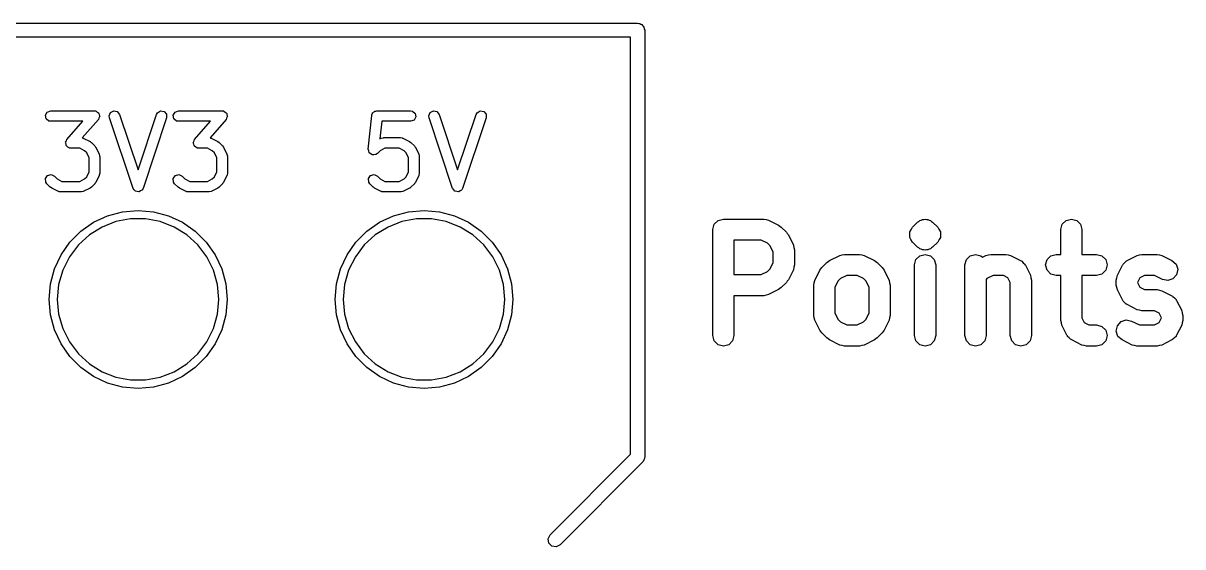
# Model space of a CAD drawing. Extents: x 9 to 342, y 7 to 196.
# Drawn here: x 242.96 to 259.38, y 185.88 to 193.29 of the extents above; entities that cross this region are included whole.
import ezdxf

# ---------------------------------------------------------------- set-up
doc = ezdxf.new("R2010")
doc.units = 0
doc.layers.add('BLACK', color=7, linetype='CONTINUOUS')

msp = doc.modelspace()

# ---------------------------------------------------------------- linework, layer by layer
at = {"layer": 'BLACK', "linetype": 'CONTINUOUS'}
for p, q in [((233.451, 193.292), (251.663, 193.292)), ((251.663, 193.292), (251.678, 193.288)), ((251.678, 193.288), (251.694, 193.288)), ((251.694, 193.288), (251.707, 193.278)), ((251.707, 193.278), (251.722, 193.273)), ((251.722, 193.273), (251.731, 193.26)), ((251.731, 193.26), (251.744, 193.251)), ((251.744, 193.251), (251.749, 193.236)), ((251.749, 193.236), (251.758, 193.223)), ((251.758, 193.223), (251.758, 193.207)), ((251.758, 193.207), (251.763, 193.192)), ((251.763, 193.192), (251.763, 187.147)), ((251.563, 193.092), (233.551, 193.092)), ((251.563, 187.189), (251.563, 193.092)), ((243.276, 191.991), (243.302, 192.035)), ((243.302, 192.035), (243.35, 192.053)), ((243.35, 192.053), (243.969, 192.053)), ((243.969, 192.053), (243.98, 192.051)), ((243.98, 192.051), (243.984, 192.051)), ((243.984, 192.051), (243.986, 192.05)), ((243.986, 192.05), (243.995, 192.048)), ((243.995, 192.048), (244.01, 192.035)), ((244.01, 192.035), (244.027, 192.025)), ((244.027, 192.025), (244.029, 192.019)), ((244.029, 192.019), (244.034, 192.015)), ((244.034, 192.015), (244.037, 191.995)), ((244.18, 191.98), (244.199, 192.027)), ((244.199, 192.027), (244.244, 192.052)), ((244.244, 192.052), (244.294, 192.041)), ((244.294, 192.041), (244.326, 192.001)), ((244.326, 192.001), (244.588, 191.215)), ((244.588, 191.215), (244.85, 192.001)), ((244.85, 192.001), (244.863, 192.024)), ((244.863, 192.024), (244.906, 192.051)), ((244.906, 192.051), (244.957, 192.044)), ((244.957, 192.044), (244.991, 192.005)), ((244.991, 192.005), (244.992, 191.954)), ((245.086, 191.991), (245.111, 192.035)), ((245.111, 192.035), (245.159, 192.053)), ((245.159, 192.053), (245.778, 192.053)), ((245.778, 192.053), (245.79, 192.051)), ((245.79, 192.051), (245.793, 192.051)), ((245.793, 192.051), (245.796, 192.05)), ((245.796, 192.05), (245.804, 192.048)), ((245.804, 192.048), (245.82, 192.035)), ((245.82, 192.035), (245.837, 192.025)), ((245.837, 192.025), (245.839, 192.019)), ((245.839, 192.019), (245.843, 192.015)), ((245.843, 192.015), (245.847, 191.995)), ((247.899, 191.993), (247.904, 192.01)), ((247.904, 192.01), (247.915, 192.021)), ((247.915, 192.021), (247.923, 192.035)), ((247.923, 192.035), (247.933, 192.039)), ((247.933, 192.039), (247.94, 192.046)), ((247.94, 192.046), (247.956, 192.047)), ((247.956, 192.047), (247.971, 192.053)), ((247.971, 192.053), (248.448, 192.053)), ((248.448, 192.053), (248.473, 192.048)), ((248.473, 192.048), (248.512, 192.015)), ((248.512, 192.015), (248.521, 191.965)), ((248.706, 191.98), (248.725, 192.027)), ((248.725, 192.027), (248.77, 192.052)), ((248.77, 192.052), (248.82, 192.041)), ((248.82, 192.041), (248.852, 192.001)), ((248.852, 192.001), (249.114, 191.215)), ((249.114, 191.215), (249.376, 192.001)), ((249.376, 192.001), (249.389, 192.024)), ((249.389, 192.024), (249.432, 192.051)), ((249.432, 192.051), (249.483, 192.044)), ((249.483, 192.044), (249.517, 192.005)), ((249.517, 192.005), (249.519, 191.954)), ((243.285, 191.94), (243.276, 191.991)), ((243.324, 191.907), (243.285, 191.94)), ((243.35, 191.903), (243.324, 191.907)), ((243.804, 191.903), (243.35, 191.903)), ((243.579, 191.646), (243.804, 191.903)), ((244.025, 191.928), (243.798, 191.668)), ((244.033, 191.947), (244.025, 191.928)), ((244.043, 191.965), (244.033, 191.947)), ((244.037, 191.995), (244.044, 191.976)), ((244.044, 191.976), (244.042, 191.97)), ((244.042, 191.97), (244.043, 191.965)), ((244.184, 191.954), (244.18, 191.98)), ((244.517, 190.954), (244.184, 191.954)), ((244.992, 191.954), (244.659, 190.954)), ((245.094, 191.94), (245.086, 191.991)), ((245.134, 191.907), (245.094, 191.94)), ((245.159, 191.903), (245.134, 191.907)), ((245.613, 191.903), (245.159, 191.903)), ((245.389, 191.646), (245.613, 191.903)), ((245.835, 191.928), (245.607, 191.668)), ((245.842, 191.947), (245.835, 191.928)), ((245.852, 191.965), (245.842, 191.947)), ((245.847, 191.995), (245.853, 191.976)), ((245.853, 191.976), (245.851, 191.97)), ((245.851, 191.97), (245.852, 191.965)), ((247.849, 191.509), (247.897, 191.985)), ((247.897, 191.991), (247.899, 191.993)), ((247.898, 191.989), (247.897, 191.991)), ((247.897, 191.985), (247.898, 191.989)), ((248.039, 191.903), (248.014, 191.654)), ((248.448, 191.903), (248.039, 191.903)), ((248.496, 191.92), (248.448, 191.903)), ((248.521, 191.965), (248.496, 191.92)), ((248.71, 191.954), (248.706, 191.98)), ((249.043, 190.954), (248.71, 191.954)), ((249.519, 191.954), (249.185, 190.954)), ((243.561, 191.598), (243.563, 191.604)), ((243.567, 191.579), (243.561, 191.598)), ((243.562, 191.61), (243.572, 191.627)), ((243.563, 191.604), (243.562, 191.61)), ((243.571, 191.559), (243.567, 191.579)), ((243.575, 191.555), (243.571, 191.559)), ((243.572, 191.627), (243.579, 191.646)), ((243.577, 191.55), (243.575, 191.555)), ((243.594, 191.539), (243.577, 191.55)), ((243.61, 191.526), (243.594, 191.539)), ((243.618, 191.525), (243.61, 191.526)), ((243.621, 191.523), (243.618, 191.525)), ((243.625, 191.524), (243.621, 191.523)), ((243.636, 191.522), (243.625, 191.524)), ((243.761, 191.522), (243.636, 191.522)), ((243.829, 191.487), (243.761, 191.522)), ((243.798, 191.668), (243.804, 191.667)), ((243.804, 191.667), (243.808, 191.664)), ((243.808, 191.664), (243.812, 191.664)), ((243.812, 191.664), (243.907, 191.616)), ((243.907, 191.616), (243.925, 191.603)), ((243.925, 191.603), (243.927, 191.602)), ((243.927, 191.602), (243.974, 191.554)), ((243.974, 191.554), (243.987, 191.536)), ((243.987, 191.536), (243.988, 191.535)), ((243.988, 191.535), (244.036, 191.44)), ((245.37, 191.598), (245.372, 191.604)), ((245.377, 191.579), (245.37, 191.598)), ((245.371, 191.61), (245.381, 191.627)), ((245.372, 191.604), (245.371, 191.61)), ((245.38, 191.559), (245.377, 191.579)), ((245.385, 191.555), (245.38, 191.559)), ((245.381, 191.627), (245.389, 191.646)), ((245.387, 191.55), (245.385, 191.555)), ((245.404, 191.539), (245.387, 191.55)), ((245.419, 191.526), (245.404, 191.539)), ((245.428, 191.525), (245.419, 191.526)), ((245.431, 191.523), (245.428, 191.525)), ((245.434, 191.524), (245.431, 191.523)), ((245.445, 191.522), (245.434, 191.524)), ((245.57, 191.522), (245.445, 191.522)), ((245.639, 191.487), (245.57, 191.522)), ((245.607, 191.668), (245.614, 191.667)), ((245.614, 191.667), (245.617, 191.664)), ((245.617, 191.664), (245.622, 191.664)), ((245.622, 191.664), (245.717, 191.616)), ((245.717, 191.616), (245.735, 191.603)), ((245.735, 191.603), (245.736, 191.602)), ((245.736, 191.602), (245.784, 191.554)), ((245.784, 191.554), (245.797, 191.536)), ((245.797, 191.536), (245.798, 191.535)), ((245.798, 191.535), (245.846, 191.44)), ((247.849, 191.508), (247.849, 191.509)), ((247.856, 191.484), (247.849, 191.508)), ((247.849, 191.508), (247.849, 191.508)), ((248.014, 191.654), (248.033, 191.664)), ((248.084, 191.522), (248.016, 191.487)), ((248.033, 191.664), (248.058, 191.671)), ((248.058, 191.671), (248.062, 191.67)), ((248.062, 191.67), (248.067, 191.672)), ((248.067, 191.672), (248.305, 191.672)), ((248.287, 191.522), (248.084, 191.522)), ((248.355, 191.487), (248.287, 191.522)), ((248.305, 191.672), (248.33, 191.667)), ((248.33, 191.667), (248.334, 191.664)), ((248.334, 191.664), (248.338, 191.664)), ((248.338, 191.664), (248.433, 191.616)), ((248.433, 191.616), (248.451, 191.603)), ((248.451, 191.603), (248.453, 191.602)), ((248.453, 191.602), (248.501, 191.554)), ((248.501, 191.554), (248.513, 191.536)), ((248.513, 191.536), (248.515, 191.535)), ((248.515, 191.535), (248.562, 191.44)), ((243.86, 191.457), (243.829, 191.487)), ((243.894, 191.388), (243.86, 191.457)), ((243.894, 191.186), (243.894, 191.388)), ((244.036, 191.44), (244.043, 191.415)), ((244.043, 191.415), (244.042, 191.41)), ((244.042, 191.41), (244.044, 191.406)), ((244.044, 191.406), (244.044, 191.168)), ((245.669, 191.457), (245.639, 191.487)), ((245.703, 191.388), (245.669, 191.457)), ((245.703, 191.186), (245.703, 191.388)), ((245.846, 191.44), (245.853, 191.415)), ((245.853, 191.415), (245.852, 191.41)), ((245.852, 191.41), (245.853, 191.406)), ((245.853, 191.406), (245.853, 191.168)), ((247.862, 191.459), (247.856, 191.484)), ((247.862, 191.458), (247.862, 191.459)), ((247.862, 191.459), (247.862, 191.459)), ((247.883, 191.444), (247.862, 191.458)), ((247.903, 191.429), (247.883, 191.444)), ((247.904, 191.429), (247.903, 191.429)), ((247.929, 191.431), (247.904, 191.429)), ((247.904, 191.429), (247.904, 191.429)), ((247.955, 191.433), (247.929, 191.431)), ((247.977, 191.448), (247.955, 191.433)), ((247.955, 191.433), (247.955, 191.433)), ((247.955, 191.433), (247.955, 191.433)), ((248.016, 191.487), (247.977, 191.448)), ((248.386, 191.457), (248.355, 191.487)), ((248.42, 191.388), (248.386, 191.457)), ((248.42, 191.186), (248.42, 191.388)), ((248.562, 191.44), (248.57, 191.415)), ((248.57, 191.415), (248.569, 191.41)), ((248.569, 191.41), (248.57, 191.406)), ((248.57, 191.406), (248.57, 191.168)), ((243.86, 191.117), (243.894, 191.186)), ((245.669, 191.117), (245.703, 191.186)), ((248.386, 191.117), (248.42, 191.186)), ((243.277, 191.092), (243.307, 191.134)), ((243.282, 191.041), (243.277, 191.092)), ((243.297, 191.02), (243.282, 191.041)), ((243.344, 190.972), (243.297, 191.02)), ((243.307, 191.134), (243.356, 191.148)), ((243.356, 191.148), (243.403, 191.126)), ((243.403, 191.126), (243.442, 191.087)), ((243.442, 191.087), (243.51, 191.053)), ((243.51, 191.053), (243.761, 191.053)), ((243.761, 191.053), (243.829, 191.087)), ((243.829, 191.087), (243.86, 191.117)), ((243.974, 191.02), (243.927, 190.972)), ((243.975, 191.021), (243.974, 191.02)), ((243.988, 191.039), (243.975, 191.021)), ((244.036, 191.135), (243.988, 191.039)), ((244.037, 191.139), (244.036, 191.135)), ((244.039, 191.142), (244.037, 191.139)), ((244.044, 191.168), (244.039, 191.142)), ((245.087, 191.092), (245.116, 191.134)), ((245.091, 191.041), (245.087, 191.092)), ((245.106, 191.02), (245.091, 191.041)), ((245.154, 190.972), (245.106, 191.02)), ((245.116, 191.134), (245.166, 191.148)), ((245.166, 191.148), (245.212, 191.126)), ((245.212, 191.126), (245.251, 191.087)), ((245.251, 191.087), (245.32, 191.053)), ((245.32, 191.053), (245.57, 191.053)), ((245.57, 191.053), (245.639, 191.087)), ((245.639, 191.087), (245.669, 191.117)), ((245.784, 191.02), (245.736, 190.972)), ((245.785, 191.021), (245.784, 191.02)), ((245.798, 191.039), (245.785, 191.021)), ((245.846, 191.135), (245.798, 191.039)), ((245.849, 191.142), (245.846, 191.139)), ((245.846, 191.139), (245.846, 191.135)), ((245.853, 191.168), (245.849, 191.142)), ((247.851, 191.092), (247.881, 191.134)), ((247.856, 191.041), (247.851, 191.092)), ((247.871, 191.02), (247.856, 191.041)), ((247.918, 190.972), (247.871, 191.02)), ((247.881, 191.134), (247.93, 191.148)), ((247.93, 191.148), (247.977, 191.126)), ((247.977, 191.126), (248.016, 191.087)), ((248.016, 191.087), (248.084, 191.053)), ((248.084, 191.053), (248.287, 191.053)), ((248.287, 191.053), (248.355, 191.087)), ((248.355, 191.087), (248.386, 191.117)), ((248.501, 191.02), (248.453, 190.972)), ((248.515, 191.039), (248.501, 191.021)), ((248.501, 191.021), (248.501, 191.02)), ((248.562, 191.135), (248.515, 191.039)), ((248.563, 191.139), (248.562, 191.135)), ((248.566, 191.142), (248.563, 191.139)), ((248.57, 191.168), (248.566, 191.142)), ((243.346, 190.971), (243.344, 190.972)), ((243.364, 190.958), (243.346, 190.971)), ((243.459, 190.91), (243.364, 190.958)), ((243.464, 190.91), (243.459, 190.91)), ((243.467, 190.907), (243.464, 190.91)), ((243.493, 190.903), (243.467, 190.907)), ((243.778, 190.903), (243.493, 190.903)), ((243.783, 190.904), (243.778, 190.903)), ((243.787, 190.903), (243.783, 190.904)), ((243.812, 190.91), (243.787, 190.903)), ((243.907, 190.958), (243.812, 190.91)), ((243.908, 190.959), (243.907, 190.958)), ((243.927, 190.972), (243.908, 190.959)), ((244.518, 190.952), (244.517, 190.954)), ((244.518, 190.95), (244.518, 190.952)), ((244.534, 190.932), (244.518, 190.95)), ((244.549, 190.914), (244.534, 190.932)), ((244.551, 190.913), (244.549, 190.914)), ((244.552, 190.912), (244.551, 190.913)), ((244.576, 190.908), (244.552, 190.912)), ((244.599, 190.903), (244.576, 190.908)), ((244.601, 190.904), (244.599, 190.903)), ((244.603, 190.904), (244.601, 190.904)), ((244.623, 190.917), (244.603, 190.904)), ((244.644, 190.928), (244.623, 190.917)), ((244.645, 190.93), (244.644, 190.928)), ((244.647, 190.931), (244.645, 190.93)), ((244.659, 190.954), (244.647, 190.931)), ((245.155, 190.971), (245.154, 190.972)), ((245.174, 190.958), (245.155, 190.971)), ((245.269, 190.91), (245.174, 190.958)), ((245.273, 190.91), (245.269, 190.91)), ((245.277, 190.907), (245.273, 190.91)), ((245.302, 190.903), (245.277, 190.907)), ((245.588, 190.903), (245.302, 190.903)), ((245.592, 190.904), (245.588, 190.903)), ((245.597, 190.903), (245.592, 190.904)), ((245.622, 190.91), (245.597, 190.903)), ((245.717, 190.958), (245.622, 190.91)), ((245.718, 190.959), (245.717, 190.958)), ((245.736, 190.972), (245.718, 190.959)), ((247.92, 190.971), (247.918, 190.972)), ((247.938, 190.958), (247.92, 190.971)), ((248.033, 190.91), (247.938, 190.958)), ((248.037, 190.91), (248.033, 190.91)), ((248.041, 190.907), (248.037, 190.91)), ((248.067, 190.903), (248.041, 190.907)), ((248.305, 190.903), (248.067, 190.903)), ((248.309, 190.904), (248.305, 190.903)), ((248.313, 190.903), (248.309, 190.904)), ((248.338, 190.91), (248.313, 190.903)), ((248.433, 190.958), (248.338, 190.91)), ((248.435, 190.959), (248.433, 190.958)), ((248.453, 190.972), (248.435, 190.959)), ((249.044, 190.952), (249.043, 190.954)), ((249.044, 190.95), (249.044, 190.952)), ((249.06, 190.932), (249.044, 190.95)), ((249.075, 190.914), (249.06, 190.932)), ((249.077, 190.913), (249.075, 190.914)), ((249.078, 190.912), (249.077, 190.913)), ((249.102, 190.908), (249.078, 190.912)), ((249.125, 190.903), (249.102, 190.908)), ((249.127, 190.904), (249.125, 190.903)), ((249.129, 190.904), (249.127, 190.904)), ((249.149, 190.917), (249.129, 190.904)), ((249.17, 190.928), (249.149, 190.917)), ((249.171, 190.93), (249.17, 190.928)), ((249.173, 190.931), (249.171, 190.93)), ((249.185, 190.954), (249.173, 190.931)), ((243.958, 190.474), (244.157, 190.566)), ((244.157, 190.566), (244.369, 190.623)), ((244.369, 190.623), (244.588, 190.642)), ((244.588, 190.642), (244.807, 190.623)), ((244.807, 190.623), (245.019, 190.566)), ((245.019, 190.566), (245.218, 190.474)), ((248.008, 190.474), (248.207, 190.566)), ((248.207, 190.566), (248.419, 190.623)), ((248.419, 190.623), (248.638, 190.642)), ((248.638, 190.642), (248.857, 190.623)), ((248.857, 190.623), (249.069, 190.566)), ((249.069, 190.566), (249.268, 190.474)), ((243.778, 190.348), (243.958, 190.474)), ((244.078, 190.407), (243.898, 190.296)), ((244.275, 190.484), (244.078, 190.407)), ((244.482, 190.522), (244.275, 190.484)), ((244.694, 190.522), (244.482, 190.522)), ((244.901, 190.484), (244.694, 190.522)), ((245.098, 190.407), (244.901, 190.484)), ((245.278, 190.296), (245.098, 190.407)), ((245.218, 190.474), (245.398, 190.348)), ((247.828, 190.348), (248.008, 190.474)), ((248.128, 190.407), (247.948, 190.296)), ((248.325, 190.484), (248.128, 190.407)), ((248.532, 190.522), (248.325, 190.484)), ((248.744, 190.522), (248.532, 190.522)), ((248.951, 190.484), (248.744, 190.522)), ((249.148, 190.407), (248.951, 190.484)), ((249.328, 190.296), (249.148, 190.407)), ((249.268, 190.474), (249.448, 190.348)), ((252.728, 190.37), (252.748, 190.445)), ((252.728, 188.87), (252.728, 190.37)), ((252.748, 190.445), (252.803, 190.5)), ((252.803, 190.5), (252.878, 190.52)), ((252.878, 190.52), (253.45, 190.52)), ((253.45, 190.52), (253.483, 190.511)), ((253.483, 190.511), (253.517, 190.505)), ((253.517, 190.505), (253.659, 190.433)), ((253.659, 190.433), (253.678, 190.417)), ((253.678, 190.417), (253.698, 190.405)), ((253.698, 190.405), (253.77, 190.334)), ((255.519, 190.338), (255.542, 190.377)), ((255.542, 190.377), (255.558, 190.405)), ((255.558, 190.405), (255.629, 190.476)), ((255.629, 190.476), (255.646, 190.486)), ((255.629, 190.476), (255.629, 190.476)), ((255.629, 190.476), (255.629, 190.476)), ((255.646, 190.486), (255.66, 190.5)), ((255.66, 190.5), (255.679, 190.505)), ((255.679, 190.505), (255.696, 190.515)), ((255.696, 190.515), (255.716, 190.515)), ((255.716, 190.515), (255.735, 190.52)), ((255.735, 190.52), (255.754, 190.515)), ((255.754, 190.515), (255.774, 190.515)), ((255.774, 190.515), (255.774, 190.515)), ((255.774, 190.515), (255.791, 190.505)), ((255.791, 190.505), (255.81, 190.5)), ((255.81, 190.5), (255.824, 190.486)), ((255.824, 190.486), (255.841, 190.476)), ((255.841, 190.476), (255.841, 190.476)), ((255.841, 190.476), (255.913, 190.405)), ((255.913, 190.405), (255.913, 190.405)), ((255.913, 190.405), (255.929, 190.377)), ((255.929, 190.377), (255.952, 190.338)), ((257.657, 190.37), (257.677, 190.445)), ((257.657, 190.02), (257.657, 190.37)), ((257.677, 190.445), (257.732, 190.5)), ((257.732, 190.5), (257.807, 190.52)), ((257.807, 190.52), (257.882, 190.5)), ((257.882, 190.5), (257.937, 190.445)), ((257.937, 190.445), (257.957, 190.37)), ((257.957, 190.37), (257.957, 190.02)), ((243.623, 190.192), (243.778, 190.348)), ((243.898, 190.296), (243.742, 190.154)), ((245.434, 190.154), (245.278, 190.296)), ((245.398, 190.348), (245.553, 190.192)), ((247.673, 190.192), (247.828, 190.348)), ((247.948, 190.296), (247.792, 190.154)), ((249.484, 190.154), (249.328, 190.296)), ((249.448, 190.348), (249.603, 190.192)), ((253.414, 190.22), (253.028, 190.22)), ((253.028, 190.22), (253.028, 189.735)), ((253.504, 190.176), (253.414, 190.22)), ((253.77, 190.334), (253.782, 190.313)), ((253.782, 190.313), (253.798, 190.295)), ((253.798, 190.295), (253.869, 190.152)), ((255.519, 190.26), (255.519, 190.338)), ((255.519, 190.338), (255.519, 190.338)), ((255.535, 190.232), (255.519, 190.26)), ((255.558, 190.193), (255.535, 190.232)), ((255.935, 190.232), (255.913, 190.193)), ((255.952, 190.26), (255.935, 190.232)), ((255.952, 190.338), (255.952, 190.338)), ((255.952, 190.338), (255.952, 190.26)), ((243.497, 190.012), (243.623, 190.192)), ((243.742, 190.154), (243.615, 189.985)), ((245.561, 189.985), (245.434, 190.154)), ((245.553, 190.192), (245.679, 190.012)), ((247.547, 190.012), (247.673, 190.192)), ((247.792, 190.154), (247.665, 189.985)), ((249.611, 189.985), (249.484, 190.154)), ((249.603, 190.192), (249.729, 190.012)), ((253.541, 190.139), (253.504, 190.176)), ((253.585, 190.049), (253.541, 190.139)), ((253.585, 189.906), (253.585, 190.049)), ((253.869, 190.152), (253.876, 190.118)), ((253.876, 190.118), (253.885, 190.085)), ((253.885, 190.085), (253.885, 189.87)), ((255.629, 190.121), (255.558, 190.193)), ((255.646, 190.112), (255.629, 190.121)), ((255.629, 190.121), (255.629, 190.121)), ((255.66, 190.098), (255.646, 190.112)), ((255.679, 190.093), (255.66, 190.098)), ((255.696, 190.083), (255.679, 190.093)), ((255.716, 190.083), (255.696, 190.083)), ((255.696, 190.083), (255.696, 190.083)), ((255.735, 190.078), (255.716, 190.083)), ((255.754, 190.083), (255.735, 190.078)), ((255.774, 190.083), (255.754, 190.083)), ((255.791, 190.093), (255.774, 190.083)), ((255.81, 190.098), (255.791, 190.093)), ((255.824, 190.112), (255.81, 190.098)), ((255.841, 190.121), (255.824, 190.112)), ((255.913, 190.193), (255.841, 190.121)), ((255.913, 190.193), (255.913, 190.193)), ((243.404, 189.813), (243.497, 190.012)), ((243.615, 189.985), (243.52, 189.796)), ((245.656, 189.796), (245.561, 189.985)), ((245.679, 190.012), (245.772, 189.813)), ((247.454, 189.813), (247.547, 190.012)), ((247.665, 189.985), (247.57, 189.796)), ((249.706, 189.796), (249.611, 189.985)), ((249.729, 190.012), (249.822, 189.813)), ((253.541, 189.816), (253.585, 189.906)), ((253.885, 189.87), (253.876, 189.837)), ((254.272, 189.834), (254.343, 189.905)), ((254.343, 189.905), (254.364, 189.917)), ((254.364, 189.917), (254.382, 189.933)), ((254.382, 189.933), (254.525, 190.005)), ((254.525, 190.005), (254.559, 190.011)), ((254.559, 190.011), (254.592, 190.02)), ((254.592, 190.02), (254.807, 190.02)), ((254.807, 190.02), (254.84, 190.011)), ((254.84, 190.011), (254.874, 190.005)), ((254.874, 190.005), (255.017, 189.933)), ((255.017, 189.933), (255.035, 189.917)), ((255.035, 189.917), (255.056, 189.905)), ((255.056, 189.905), (255.127, 189.834)), ((255.585, 189.87), (255.605, 189.945)), ((255.585, 188.87), (255.585, 189.87)), ((255.605, 189.945), (255.66, 190)), ((255.66, 190), (255.735, 190.02)), ((255.735, 190.02), (255.81, 190)), ((255.81, 190), (255.865, 189.945)), ((255.865, 189.945), (255.885, 189.87)), ((255.885, 189.87), (255.885, 188.87)), ((256.3, 189.87), (256.32, 189.945)), ((256.3, 188.87), (256.3, 189.87)), ((256.32, 189.945), (256.375, 190)), ((256.375, 190), (256.45, 190.02)), ((256.45, 190.02), (256.525, 190)), ((256.525, 190), (256.546, 189.979)), ((256.546, 189.979), (256.597, 190.005)), ((256.597, 190.005), (256.631, 190.011)), ((256.631, 190.011), (256.664, 190.02)), ((256.664, 190.02), (256.878, 190.02)), ((256.878, 190.02), (256.911, 190.011)), ((256.911, 190.011), (256.945, 190.005)), ((256.945, 190.005), (257.088, 189.933)), ((257.088, 189.933), (257.095, 189.927)), ((257.095, 189.927), (257.104, 189.924)), ((257.104, 189.924), (257.124, 189.902)), ((257.124, 189.902), (257.146, 189.882)), ((257.146, 189.882), (257.149, 189.873)), ((257.149, 189.873), (257.155, 189.866)), ((257.155, 189.866), (257.227, 189.723)), ((257.442, 189.87), (257.462, 189.945)), ((257.462, 189.795), (257.442, 189.87)), ((257.462, 189.945), (257.517, 190)), ((257.517, 190), (257.592, 190.02)), ((257.592, 190.02), (257.657, 190.02)), ((257.957, 190.02), (258.164, 190.02)), ((258.164, 190.02), (258.239, 190)), ((258.239, 190), (258.294, 189.945)), ((258.294, 189.945), (258.314, 189.87)), ((258.314, 189.87), (258.294, 189.795)), ((258.458, 189.723), (258.53, 189.866)), ((258.53, 189.866), (258.536, 189.873)), ((258.536, 189.873), (258.539, 189.882)), ((258.539, 189.882), (258.561, 189.902)), ((258.561, 189.902), (258.581, 189.924)), ((258.581, 189.924), (258.59, 189.927)), ((258.59, 189.927), (258.597, 189.933)), ((258.597, 189.933), (258.74, 190.005)), ((258.74, 190.005), (258.773, 190.011)), ((258.773, 190.011), (258.807, 190.02)), ((258.807, 190.02), (259.021, 190.02)), ((259.021, 190.02), (259.054, 190.011)), ((259.054, 190.011), (259.088, 190.005)), ((259.088, 190.005), (259.231, 189.933)), ((259.231, 189.933), (259.289, 189.882)), ((259.289, 189.882), (259.314, 189.808)), ((243.347, 189.601), (243.404, 189.813)), ((243.52, 189.796), (243.463, 189.593)), ((245.713, 189.593), (245.656, 189.796)), ((245.772, 189.813), (245.829, 189.601)), ((247.397, 189.601), (247.454, 189.813)), ((247.57, 189.796), (247.513, 189.593)), ((249.763, 189.593), (249.706, 189.796)), ((249.822, 189.813), (249.879, 189.601)), ((253.028, 189.735), (253.414, 189.735)), ((253.414, 189.735), (253.504, 189.779)), ((253.504, 189.779), (253.541, 189.816)), ((253.869, 189.803), (253.798, 189.66)), ((253.876, 189.837), (253.869, 189.803)), ((254.173, 189.652), (254.244, 189.795)), ((254.244, 189.795), (254.26, 189.813)), ((254.26, 189.813), (254.272, 189.834)), ((254.628, 189.72), (254.538, 189.676)), ((254.771, 189.72), (254.628, 189.72)), ((254.861, 189.676), (254.771, 189.72)), ((255.127, 189.834), (255.139, 189.813)), ((255.139, 189.813), (255.155, 189.795)), ((255.155, 189.795), (255.227, 189.652)), ((256.699, 189.72), (256.61, 189.676)), ((256.843, 189.72), (256.699, 189.72)), ((256.909, 189.687), (256.843, 189.72)), ((257.227, 189.723), (257.233, 189.689)), ((257.517, 189.74), (257.462, 189.795)), ((257.592, 189.72), (257.517, 189.74)), ((257.657, 189.72), (257.592, 189.72)), ((257.657, 189.085), (257.657, 189.72)), ((258.164, 189.72), (257.957, 189.72)), ((257.957, 189.72), (257.957, 189.12)), ((258.239, 189.74), (258.164, 189.72)), ((258.294, 189.795), (258.239, 189.74)), ((258.451, 189.689), (258.458, 189.723)), ((258.842, 189.72), (258.776, 189.687)), ((258.986, 189.72), (258.842, 189.72)), ((259.097, 189.665), (258.986, 189.72)), ((259.298, 189.732), (259.246, 189.674)), ((259.314, 189.808), (259.298, 189.732)), ((243.328, 189.382), (243.347, 189.601)), ((243.463, 189.593), (243.443, 189.382)), ((245.733, 189.382), (245.713, 189.593)), ((245.829, 189.601), (245.848, 189.382)), ((247.378, 189.382), (247.397, 189.601)), ((247.513, 189.593), (247.493, 189.382)), ((249.783, 189.382), (249.763, 189.593)), ((249.879, 189.601), (249.898, 189.382)), ((253.678, 189.538), (253.659, 189.522)), ((253.698, 189.55), (253.678, 189.538)), ((253.77, 189.621), (253.698, 189.55)), ((253.782, 189.642), (253.77, 189.621)), ((253.798, 189.66), (253.782, 189.642)), ((254.157, 189.585), (254.166, 189.618)), ((254.157, 189.156), (254.157, 189.585)), ((254.166, 189.618), (254.173, 189.652)), ((254.501, 189.639), (254.457, 189.549)), ((254.457, 189.549), (254.457, 189.191)), ((254.538, 189.676), (254.501, 189.639)), ((254.898, 189.639), (254.861, 189.676)), ((254.942, 189.549), (254.898, 189.639)), ((254.942, 189.191), (254.942, 189.549)), ((255.227, 189.652), (255.233, 189.618)), ((255.233, 189.618), (255.242, 189.585)), ((255.242, 189.585), (255.242, 189.156)), ((256.61, 189.676), (256.6, 189.665)), ((256.6, 189.665), (256.6, 188.87)), ((256.942, 189.621), (256.909, 189.687)), ((256.942, 188.87), (256.942, 189.621)), ((257.233, 189.689), (257.242, 189.656)), ((257.242, 189.656), (257.242, 188.87)), ((258.442, 189.656), (258.451, 189.689)), ((258.442, 189.585), (258.442, 189.656)), ((258.451, 189.551), (258.442, 189.585)), ((258.458, 189.518), (258.451, 189.551)), ((258.776, 189.687), (258.742, 189.621)), ((258.742, 189.621), (258.742, 189.62)), ((258.742, 189.62), (258.776, 189.554)), ((258.776, 189.554), (258.842, 189.52)), ((259.173, 189.649), (259.097, 189.665)), ((259.246, 189.674), (259.173, 189.649)), ((243.347, 189.164), (243.328, 189.382)), ((243.443, 189.382), (243.463, 189.172)), ((245.713, 189.172), (245.733, 189.382)), ((245.848, 189.382), (245.829, 189.164)), ((247.397, 189.164), (247.378, 189.382)), ((247.493, 189.382), (247.513, 189.172)), ((249.763, 189.172), (249.783, 189.382)), ((249.898, 189.382), (249.879, 189.164)), ((253.45, 189.435), (253.028, 189.435)), ((253.028, 189.435), (253.028, 188.87)), ((253.483, 189.444), (253.45, 189.435)), ((253.517, 189.45), (253.483, 189.444)), ((253.659, 189.522), (253.517, 189.45)), ((258.53, 189.375), (258.458, 189.518)), ((258.536, 189.368), (258.53, 189.375)), ((258.842, 189.52), (259.021, 189.52)), ((259.021, 189.52), (259.054, 189.511)), ((259.054, 189.511), (259.088, 189.505)), ((259.088, 189.505), (259.231, 189.433)), ((259.231, 189.433), (259.238, 189.427)), ((259.238, 189.427), (259.246, 189.424)), ((259.246, 189.424), (259.266, 189.402)), ((259.266, 189.402), (259.289, 189.382)), ((259.289, 189.382), (259.292, 189.373)), ((259.292, 189.373), (259.298, 189.366)), ((258.539, 189.359), (258.536, 189.368)), ((258.561, 189.339), (258.539, 189.359)), ((258.581, 189.317), (258.561, 189.339)), ((258.59, 189.314), (258.581, 189.317)), ((258.597, 189.308), (258.59, 189.314)), ((258.74, 189.236), (258.597, 189.308)), ((258.773, 189.229), (258.74, 189.236)), ((258.807, 189.22), (258.773, 189.229)), ((258.986, 189.22), (258.807, 189.22)), ((259.052, 189.187), (258.986, 189.22)), ((259.298, 189.366), (259.369, 189.223)), ((259.369, 189.223), (259.376, 189.189)), ((243.404, 188.951), (243.347, 189.164)), ((243.463, 189.172), (243.52, 188.969)), ((245.656, 188.969), (245.713, 189.172)), ((245.829, 189.164), (245.772, 188.951)), ((247.454, 188.951), (247.397, 189.164)), ((247.513, 189.172), (247.57, 188.969)), ((249.706, 188.969), (249.763, 189.172)), ((249.879, 189.164), (249.822, 188.951)), ((254.166, 189.123), (254.157, 189.156)), ((254.173, 189.089), (254.166, 189.123)), ((254.244, 188.946), (254.173, 189.089)), ((254.457, 189.191), (254.501, 189.102)), ((254.501, 189.102), (254.538, 189.065)), ((254.538, 189.065), (254.628, 189.02)), ((254.771, 189.02), (254.861, 189.065)), ((254.861, 189.065), (254.898, 189.102)), ((254.898, 189.102), (254.942, 189.191)), ((255.227, 189.089), (255.155, 188.946)), ((255.233, 189.123), (255.227, 189.089)), ((255.242, 189.156), (255.233, 189.123)), ((257.666, 189.051), (257.657, 189.085)), ((257.673, 189.018), (257.666, 189.051)), ((257.957, 189.12), (257.99, 189.054)), ((257.99, 189.054), (258.056, 189.02)), ((258.458, 189.009), (258.51, 189.067)), ((258.51, 189.067), (258.583, 189.092)), ((258.583, 189.092), (258.659, 189.076)), ((258.659, 189.076), (258.771, 189.02)), ((258.986, 189.02), (259.052, 189.054)), ((259.085, 189.121), (259.052, 189.187)), ((259.052, 189.054), (259.085, 189.12)), ((259.085, 189.12), (259.085, 189.121)), ((259.376, 189.051), (259.369, 189.018)), ((259.376, 189.189), (259.385, 189.156)), ((259.385, 189.085), (259.376, 189.051)), ((259.385, 189.156), (259.385, 189.085)), ((243.497, 188.752), (243.404, 188.951)), ((243.52, 188.969), (243.615, 188.78)), ((245.561, 188.78), (245.656, 188.969)), ((245.772, 188.951), (245.679, 188.752)), ((247.547, 188.752), (247.454, 188.951)), ((247.57, 188.969), (247.665, 188.78)), ((249.611, 188.78), (249.706, 188.969)), ((249.822, 188.951), (249.729, 188.752)), ((254.26, 188.928), (254.244, 188.946)), ((254.272, 188.907), (254.26, 188.928)), ((254.343, 188.836), (254.272, 188.907)), ((254.628, 189.02), (254.771, 189.02)), ((255.127, 188.907), (255.056, 188.836)), ((255.139, 188.928), (255.127, 188.907)), ((255.155, 188.946), (255.139, 188.928)), ((257.744, 188.875), (257.673, 189.018)), ((258.056, 189.02), (258.164, 189.02)), ((258.164, 189.02), (258.239, 189)), ((258.239, 189), (258.294, 188.945)), ((258.294, 188.945), (258.314, 188.87)), ((258.443, 188.933), (258.458, 189.009)), ((258.467, 188.859), (258.443, 188.933)), ((258.771, 189.02), (258.986, 189.02)), ((259.369, 189.018), (259.298, 188.875)), ((243.623, 188.572), (243.497, 188.752)), ((243.615, 188.78), (243.742, 188.611)), ((245.434, 188.611), (245.561, 188.78)), ((245.679, 188.752), (245.553, 188.572)), ((247.673, 188.572), (247.547, 188.752)), ((247.665, 188.78), (247.792, 188.611)), ((249.484, 188.611), (249.611, 188.78)), ((249.729, 188.752), (249.603, 188.572)), ((252.748, 188.795), (252.728, 188.87)), ((252.803, 188.74), (252.748, 188.795)), ((252.878, 188.72), (252.803, 188.74)), ((252.953, 188.74), (252.878, 188.72)), ((253.008, 188.795), (252.953, 188.74)), ((253.028, 188.87), (253.008, 188.795)), ((254.364, 188.824), (254.343, 188.836)), ((254.382, 188.808), (254.364, 188.824)), ((254.525, 188.736), (254.382, 188.808)), ((254.559, 188.729), (254.525, 188.736)), ((254.592, 188.72), (254.559, 188.729)), ((254.807, 188.72), (254.592, 188.72)), ((254.84, 188.729), (254.807, 188.72)), ((254.874, 188.736), (254.84, 188.729)), ((255.017, 188.808), (254.874, 188.736)), ((255.035, 188.824), (255.017, 188.808)), ((255.056, 188.836), (255.035, 188.824)), ((255.605, 188.795), (255.585, 188.87)), ((255.66, 188.74), (255.605, 188.795)), ((255.735, 188.72), (255.66, 188.74)), ((255.81, 188.74), (255.735, 188.72)), ((255.865, 188.795), (255.81, 188.74)), ((255.885, 188.87), (255.865, 188.795)), ((256.32, 188.795), (256.3, 188.87)), ((256.375, 188.74), (256.32, 188.795)), ((256.45, 188.72), (256.375, 188.74)), ((256.525, 188.74), (256.45, 188.72)), ((256.579, 188.795), (256.525, 188.74)), ((256.6, 188.87), (256.579, 188.795)), ((256.962, 188.795), (256.942, 188.87)), ((257.017, 188.74), (256.962, 188.795)), ((257.092, 188.72), (257.017, 188.74)), ((257.167, 188.74), (257.092, 188.72)), ((257.222, 188.795), (257.167, 188.74)), ((257.242, 188.87), (257.222, 188.795)), ((257.75, 188.868), (257.744, 188.875)), ((257.753, 188.859), (257.75, 188.868)), ((257.775, 188.839), (257.753, 188.859)), ((257.795, 188.817), (257.775, 188.839)), ((257.804, 188.814), (257.795, 188.817)), ((257.811, 188.808), (257.804, 188.814)), ((257.954, 188.736), (257.811, 188.808)), ((257.988, 188.729), (257.954, 188.736)), ((258.021, 188.72), (257.988, 188.729)), ((258.164, 188.72), (258.021, 188.72)), ((258.239, 188.74), (258.164, 188.72)), ((258.294, 188.795), (258.239, 188.74)), ((258.314, 188.87), (258.294, 188.795)), ((258.525, 188.808), (258.467, 188.859)), ((258.668, 188.736), (258.525, 188.808)), ((258.702, 188.729), (258.668, 188.736)), ((258.735, 188.72), (258.702, 188.729)), ((259.021, 188.72), (258.735, 188.72)), ((259.054, 188.729), (259.021, 188.72)), ((259.088, 188.736), (259.054, 188.729)), ((259.231, 188.808), (259.088, 188.736)), ((259.238, 188.814), (259.231, 188.808)), ((259.246, 188.817), (259.238, 188.814)), ((259.266, 188.839), (259.246, 188.817)), ((259.289, 188.859), (259.266, 188.839)), ((259.292, 188.868), (259.289, 188.859)), ((259.298, 188.875), (259.292, 188.868)), ((243.778, 188.417), (243.623, 188.572)), ((243.742, 188.611), (243.898, 188.469)), ((245.278, 188.469), (245.434, 188.611)), ((245.553, 188.572), (245.398, 188.417)), ((247.828, 188.417), (247.673, 188.572)), ((247.792, 188.611), (247.948, 188.469)), ((249.328, 188.469), (249.484, 188.611)), ((249.603, 188.572), (249.448, 188.417)), ((243.958, 188.291), (243.778, 188.417)), ((243.898, 188.469), (244.078, 188.358)), ((245.098, 188.358), (245.278, 188.469)), ((245.398, 188.417), (245.218, 188.291)), ((248.008, 188.291), (247.828, 188.417)), ((247.948, 188.469), (248.128, 188.358)), ((249.148, 188.358), (249.328, 188.469)), ((249.448, 188.417), (249.268, 188.291)), ((244.157, 188.198), (243.958, 188.291)), ((244.078, 188.358), (244.275, 188.281)), ((244.275, 188.281), (244.482, 188.242)), ((244.482, 188.242), (244.694, 188.242)), ((244.694, 188.242), (244.901, 188.281)), ((244.901, 188.281), (245.098, 188.358)), ((245.218, 188.291), (245.019, 188.198)), ((248.207, 188.198), (248.008, 188.291)), ((248.128, 188.358), (248.325, 188.281)), ((248.325, 188.281), (248.532, 188.242)), ((248.532, 188.242), (248.744, 188.242)), ((248.744, 188.242), (248.951, 188.281)), ((248.951, 188.281), (249.148, 188.358)), ((249.268, 188.291), (249.069, 188.198)), ((244.369, 188.142), (244.157, 188.198)), ((244.588, 188.122), (244.369, 188.142)), ((244.807, 188.142), (244.588, 188.122)), ((245.019, 188.198), (244.807, 188.142)), ((248.419, 188.142), (248.207, 188.198)), ((248.638, 188.122), (248.419, 188.142)), ((248.857, 188.142), (248.638, 188.122)), ((249.069, 188.198), (248.857, 188.142)), ((250.424, 186.05), (251.563, 187.189)), ((251.734, 187.076), (250.566, 185.908)), ((251.738, 187.084), (251.734, 187.076)), ((251.744, 187.088), (251.738, 187.084)), ((251.751, 187.111), (251.744, 187.088)), ((251.762, 187.132), (251.751, 187.111)), ((251.763, 187.147), (251.761, 187.14)), ((251.761, 187.14), (251.762, 187.132)), ((250.396, 185.994), (250.424, 186.05)), ((250.406, 185.933), (250.396, 185.994)), ((250.449, 185.89), (250.406, 185.933)), ((250.51, 185.88), (250.449, 185.89)), ((250.566, 185.908), (250.51, 185.88))]:
    msp.add_line(p, q, dxfattribs=at)

doc.saveas('drawing.dxf')
